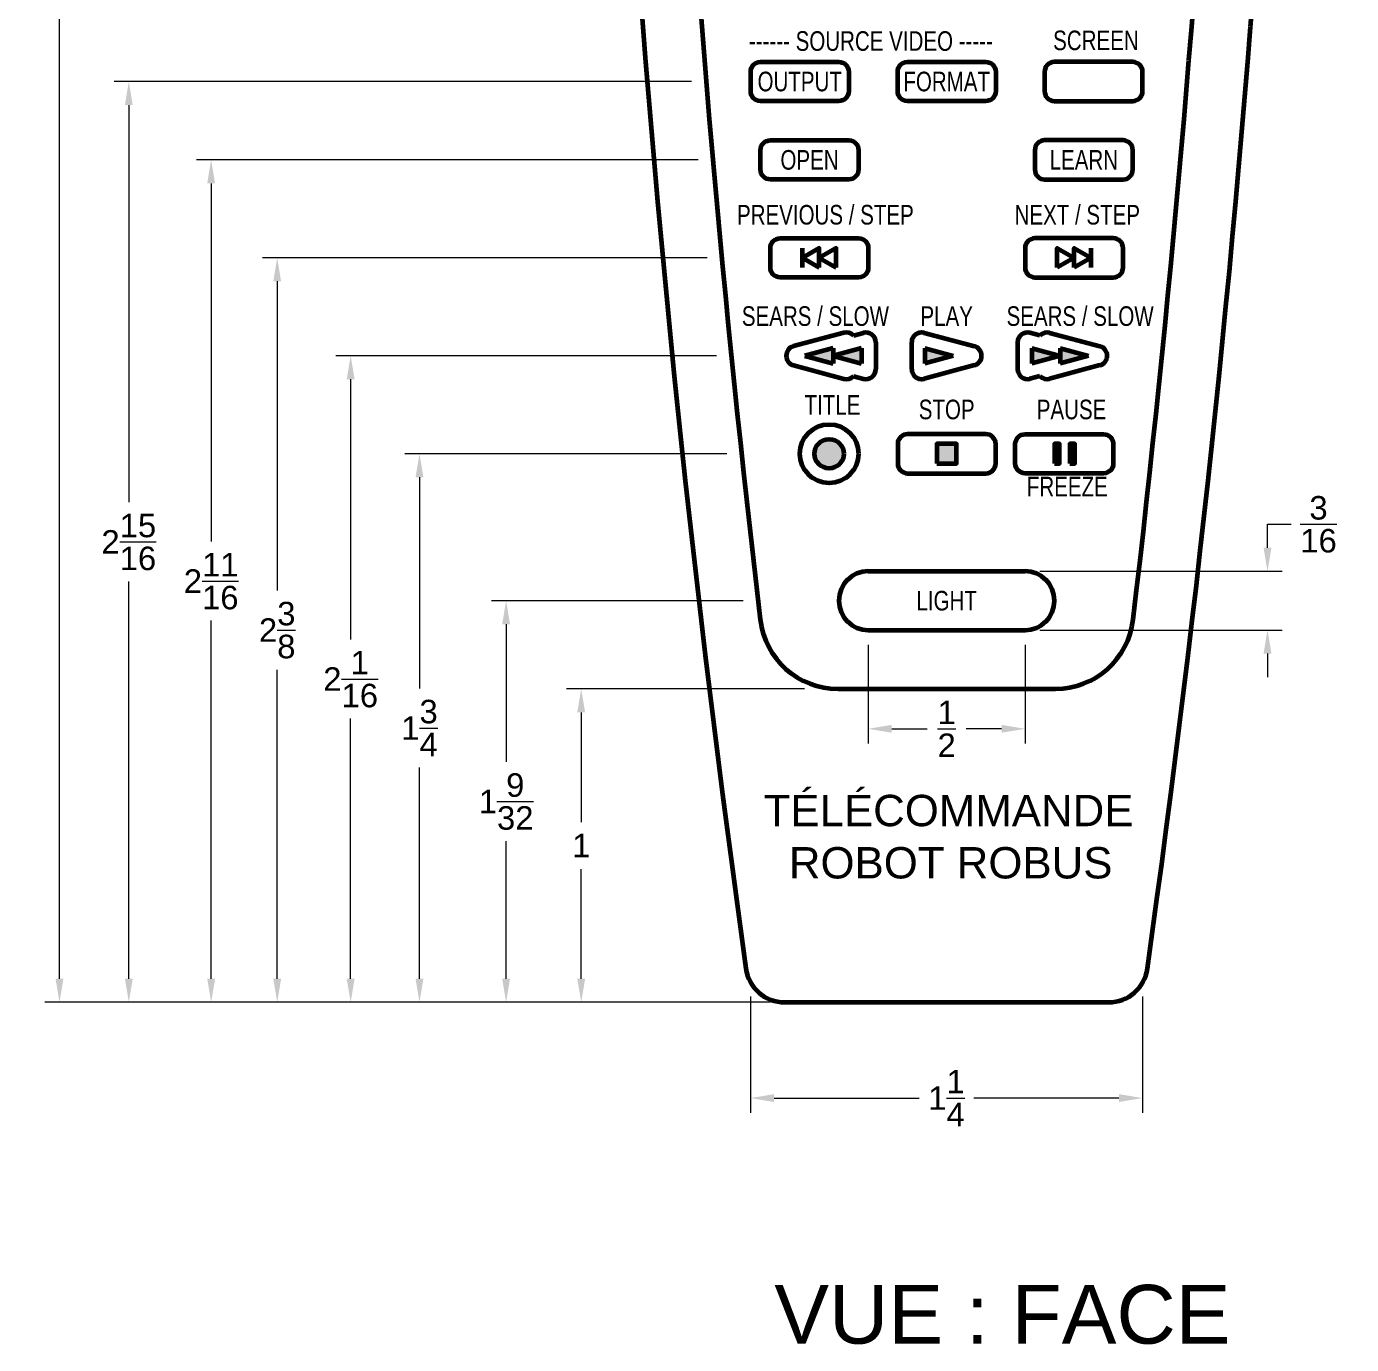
# Model space of a CAD drawing. Extents: x -9.6 to 4.1, y 3.2 to 14.2.
# Drawn here: x -3.044 to 1.182, y 3.198 to 7.402 of the extents above; entities that cross this region are included whole.
import ezdxf
from ezdxf.enums import TextEntityAlignment as Align

# ---------------------------------------------------------------- set-up
doc = ezdxf.new("R2010")
doc.units = 0
doc.header["$MEASUREMENT"] = 0
doc.header["$PDMODE"] = 2
doc.layers.get('Defpoints').update_dxf_attribs({"linetype": 'CONTINUOUS'})
for name, color, linetype, lineweight in [('CONTOUR', 6, 'CONTINUOUS', 60), ('COTATION', 1, 'CONTINUOUS', 18), ('HACHURE', 8, 'CONTINUOUS', 18), ('TEXTE', 1, 'CONTINUOUS', 18)]:
    doc.layers.add(name, color=color, linetype=linetype, lineweight=lineweight)
doc.styles.add('ARIAL', font='arial.ttf')
doc.dimstyles.new('FRACTIONS', dxfattribs={"dimscale": 0.75, "dimtxt": 0.1, "dimasz": 0.1, "dimexe": 0.0625, "dimexo": 0.0625, "dimgap": 0.05, "dimtad": 0, "dimtih": 1, "dimtoh": 1, "dimdec": 6, "dimzin": 0, "dimdsep": 46, "dimlunit": 5, "dimtxsty": 'ARIAL', "dimcen": -0.05, "dimclrd": 256, "dimclre": 256, "dimclrt": 256, "dimadec": 0, "dimazin": 0, "dimtfac": 1, "dimtdec": 6, "dimtofl": 0, "dimtmove": 0, "dimatfit": 3, "dimfxl": 1, "dimtolj": 1, "dimtzin": 0, "dimlwd": -1, "dimlwe": -1, "dimarcsym": 0})

# ---------------------------------------------------------------- blocks, each defined once
blk = doc.blocks.new('*D21')
at = {"layer": 'COTATION', "transparency": 16777216}
for p, q in [((-0.7184, 13.0392), (-2.986, 13.0392)), ((-2.9391, 12.9642), (-2.9391, 8.7906)), ((-2.9391, 4.3642), (-2.9391, 8.5377)), ((-0.7984, 4.2892), (-2.986, 4.2892))]:
    blk.add_line(p, q, dxfattribs=at)
for points in [[(-2.9516, 12.9642), (-2.9266, 12.9642), (-2.9391, 13.0392)], [(-2.9516, 4.3642), (-2.9266, 4.3642), (-2.9391, 4.2892)]]:
    blk.add_solid(points, dxfattribs=at)
at = {"layer": 'Defpoints', "color": 0, "transparency": 16777216}
for p in [(-0.6716, 13.0392), (-2.9391, 4.2892), (-0.7515, 4.2892)]:
    blk.add_point(p, dxfattribs=at)
at = {"layer": 'COTATION', "transparency": 16777216, "insert": (-2.9391, 8.6642), "char_height": 0.075, "attachment_point": 5, "style": 'ARIAL'}
blk.add_mtext('\\A1;8{\\H1x;\\S3/4;}', dxfattribs=at)
blk = doc.blocks.new('*D30')
at = {"layer": 'COTATION', "transparency": 16777216}
for p, q in [((-0.5626, 5.2892), (-1.3218, 5.2892)), ((-1.2749, 5.2142), (-1.2749, 4.8643)), ((-1.2749, 4.3642), (-1.2749, 4.714)), ((-0.6724, 4.2892), (-1.3218, 4.2892))]:
    blk.add_line(p, q, dxfattribs=at)
for points in [[(-1.2874, 5.2142), (-1.2624, 5.2142), (-1.2749, 5.2892)], [(-1.2874, 4.3642), (-1.2624, 4.3642), (-1.2749, 4.2892)]]:
    blk.add_solid(points, dxfattribs=at)
at = {"layer": 'Defpoints', "color": 0, "transparency": 16777216}
for p in [(-1.2749, 5.2892), (-0.5157, 5.2892), (-0.6255, 4.2892)]:
    blk.add_point(p, dxfattribs=at)
at = {"layer": 'COTATION', "transparency": 16777216, "insert": (-1.2749, 4.7892), "char_height": 0.075, "attachment_point": 5, "style": 'ARIAL'}
blk.add_mtext('\\A1;1', dxfattribs=at)
blk = doc.blocks.new('*D31')
at = {"layer": 'COTATION', "transparency": 16777216}
for p, q in [((-0.758, 5.5704), (-1.5613, 5.5704)), ((-1.5144, 5.4954), (-1.5144, 5.0564)), ((-1.5144, 4.3642), (-1.5144, 4.8032)), ((-0.6724, 4.2892), (-1.5613, 4.2892))]:
    blk.add_line(p, q, dxfattribs=at)
for points in [[(-1.5269, 5.4954), (-1.5019, 5.4954), (-1.5144, 5.5704)], [(-1.5269, 4.3642), (-1.5019, 4.3642), (-1.5144, 4.2892)]]:
    blk.add_solid(points, dxfattribs=at)
at = {"layer": 'Defpoints', "color": 0, "transparency": 16777216}
for p in [(-1.5144, 5.5704), (-0.7111, 5.5704), (-0.6255, 4.2892)]:
    blk.add_point(p, dxfattribs=at)
at = {"layer": 'COTATION', "transparency": 16777216, "insert": (-1.5144, 4.9298), "char_height": 0.075, "attachment_point": 5, "style": 'ARIAL'}
blk.add_mtext('\\A1;1{\\H1x;\\S9/32;}', dxfattribs=at)
blk = doc.blocks.new('*D32')
at = {"layer": 'COTATION', "transparency": 16777216}
for p, q in [((-0.8104, 6.0392), (-1.8376, 6.0392)), ((-1.7908, 5.9642), (-1.7908, 5.29)), ((-1.7908, 4.3642), (-1.7908, 5.0384)), ((-0.6724, 4.2892), (-1.8376, 4.2892))]:
    blk.add_line(p, q, dxfattribs=at)
for points in [[(-1.8033, 5.9642), (-1.7783, 5.9642), (-1.7908, 6.0392)], [(-1.8033, 4.3642), (-1.7783, 4.3642), (-1.7908, 4.2892)]]:
    blk.add_solid(points, dxfattribs=at)
at = {"layer": 'Defpoints', "color": 0, "transparency": 16777216}
for p in [(-1.7908, 6.0392), (-0.7635, 6.0392), (-0.6255, 4.2892)]:
    blk.add_point(p, dxfattribs=at)
at = {"layer": 'COTATION', "transparency": 16777216, "insert": (-1.7908, 5.1642), "char_height": 0.075, "attachment_point": 5, "style": 'ARIAL'}
blk.add_mtext('\\A1;1{\\H1x;\\S3/4;}', dxfattribs=at)
blk = doc.blocks.new('*D33')
at = {"layer": 'COTATION', "transparency": 16777216}
for p, q in [((-0.8429, 6.3517), (-2.0571, 6.3517)), ((-2.0103, 6.2767), (-2.0103, 5.4464)), ((-2.0103, 4.3642), (-2.0103, 5.1945)), ((-0.6724, 4.2892), (-2.0571, 4.2892))]:
    blk.add_line(p, q, dxfattribs=at)
for points in [[(-2.0228, 6.2767), (-1.9978, 6.2767), (-2.0103, 6.3517)], [(-2.0228, 4.3642), (-1.9978, 4.3642), (-2.0103, 4.2892)]]:
    blk.add_solid(points, dxfattribs=at)
at = {"layer": 'Defpoints', "color": 0, "transparency": 16777216}
for p in [(-2.0103, 6.3517), (-0.796, 6.3517), (-0.6255, 4.2892)]:
    blk.add_point(p, dxfattribs=at)
at = {"layer": 'COTATION', "transparency": 16777216, "insert": (-2.0103, 5.3204), "char_height": 0.075, "attachment_point": 5, "style": 'ARIAL'}
blk.add_mtext('\\A1;2{\\H1x;\\S1/16;}', dxfattribs=at)
blk = doc.blocks.new('*D34')
at = {"layer": 'COTATION', "transparency": 16777216}
for p, q in [((-0.8734, 6.6642), (-2.2915, 6.6642)), ((-2.2446, 6.5892), (-2.2446, 5.6033)), ((-2.2446, 4.3642), (-2.2446, 5.3501)), ((-0.6724, 4.2892), (-2.2915, 4.2892))]:
    blk.add_line(p, q, dxfattribs=at)
for points in [[(-2.2571, 6.5892), (-2.2321, 6.5892), (-2.2446, 6.6642)], [(-2.2571, 4.3642), (-2.2321, 4.3642), (-2.2446, 4.2892)]]:
    blk.add_solid(points, dxfattribs=at)
at = {"layer": 'Defpoints', "color": 0, "transparency": 16777216}
for p in [(-2.2446, 6.6642), (-0.8265, 6.6642), (-0.6255, 4.2892)]:
    blk.add_point(p, dxfattribs=at)
at = {"layer": 'COTATION', "transparency": 16777216, "insert": (-2.2446, 5.4767), "char_height": 0.075, "attachment_point": 5, "style": 'ARIAL'}
blk.add_mtext('\\A1;2{\\H1x;\\S3/8;}', dxfattribs=at)
blk = doc.blocks.new('*D35')
at = {"layer": 'COTATION', "transparency": 16777216}
for p, q in [((-0.9019, 6.9767), (-2.5022, 6.9767)), ((-2.4553, 6.9017), (-2.4553, 5.7589)), ((-2.4553, 4.3642), (-2.4553, 5.507)), ((-0.6724, 4.2892), (-2.5022, 4.2892))]:
    blk.add_line(p, q, dxfattribs=at)
for points in [[(-2.4678, 6.9017), (-2.4428, 6.9017), (-2.4553, 6.9767)], [(-2.4678, 4.3642), (-2.4428, 4.3642), (-2.4553, 4.2892)]]:
    blk.add_solid(points, dxfattribs=at)
at = {"layer": 'Defpoints', "color": 0, "transparency": 16777216}
for p in [(-2.4553, 6.9767), (-0.855, 6.9767), (-0.6255, 4.2892)]:
    blk.add_point(p, dxfattribs=at)
at = {"layer": 'COTATION', "transparency": 16777216, "insert": (-2.4553, 5.6329), "char_height": 0.075, "attachment_point": 5, "style": 'ARIAL'}
blk.add_mtext('\\A1;2{\\H1x;\\S11/16;}', dxfattribs=at)
blk = doc.blocks.new('*D36')
at = {"layer": 'COTATION', "transparency": 16777216}
for p, q in [((-0.9233, 7.2267), (-2.7649, 7.2267)), ((-2.718, 7.1517), (-2.718, 5.8845)), ((-2.718, 4.3642), (-2.718, 5.6314)), ((-0.6724, 4.2892), (-2.7649, 4.2892))]:
    blk.add_line(p, q, dxfattribs=at)
for points in [[(-2.7305, 7.1517), (-2.7055, 7.1517), (-2.718, 7.2267)], [(-2.7305, 4.3642), (-2.7055, 4.3642), (-2.718, 4.2892)]]:
    blk.add_solid(points, dxfattribs=at)
at = {"layer": 'Defpoints', "color": 0, "transparency": 16777216}
for p in [(-2.718, 7.2267), (-0.8764, 7.2267), (-0.6255, 4.2892)]:
    blk.add_point(p, dxfattribs=at)
at = {"layer": 'COTATION', "transparency": 16777216, "insert": (-2.718, 5.7579), "char_height": 0.075, "attachment_point": 5, "style": 'ARIAL'}
blk.add_mtext('\\A1;2{\\H1x;\\S15/16;}', dxfattribs=at)
blk = doc.blocks.new('*D37')
at = {"layer": 'COTATION', "transparency": 16777216}
for p, q in [((0.9143, 5.7392), (0.9143, 5.8142)), ((0.9143, 5.8142), (0.9893, 5.8142)), ((0.1878, 5.6642), (0.9612, 5.6642)), ((0.1878, 5.4767), (0.9612, 5.4767)), ((0.9143, 5.4017), (0.9143, 5.3267))]:
    blk.add_line(p, q, dxfattribs=at)
for points in [[(0.9018, 5.7392), (0.9268, 5.7392), (0.9143, 5.6642)], [(0.9018, 5.4017), (0.9268, 5.4017), (0.9143, 5.4767)]]:
    blk.add_solid(points, dxfattribs=at)
at = {"layer": 'Defpoints', "color": 0, "transparency": 16777216}
for p in [(0.1409, 5.6642), (0.9143, 5.6642), (0.1409, 5.4767)]:
    blk.add_point(p, dxfattribs=at)
at = {"layer": 'COTATION', "transparency": 16777216, "insert": (1.077, 5.8142), "char_height": 0.075, "attachment_point": 5, "style": 'ARIAL'}
blk.add_mtext('\\A1;{\\H1x;\\S3/16;}', dxfattribs=at)
blk = doc.blocks.new('*D38')
at = {"layer": 'COTATION', "transparency": 16777216}
for p, q in [((-0.3591, 5.4298), (-0.3591, 5.1149)), ((0.1409, 5.4298), (0.1409, 5.1149)), ((-0.2841, 5.1617), (-0.1714, 5.1617)), ((0.0659, 5.1617), (-0.0467, 5.1617))]:
    blk.add_line(p, q, dxfattribs=at)
for points in [[(-0.2841, 5.1742), (-0.2841, 5.1492), (-0.3591, 5.1617)], [(0.0659, 5.1742), (0.0659, 5.1492), (0.1409, 5.1617)]]:
    blk.add_solid(points, dxfattribs=at)
at = {"layer": 'Defpoints', "color": 0, "transparency": 16777216}
for p in [(-0.3591, 5.4767), (0.1409, 5.4767), (0.1409, 5.1617)]:
    blk.add_point(p, dxfattribs=at)
at = {"layer": 'COTATION', "transparency": 16777216, "insert": (-0.1091, 5.1617), "char_height": 0.075, "attachment_point": 5, "style": 'ARIAL'}
blk.add_mtext('\\A1;{\\H1x;\\S1/2;}', dxfattribs=at)
blk = doc.blocks.new('*D58')
at = {"layer": 'COTATION', "transparency": 16777216}
for p, q in [((-0.7347, 4.3073), (-0.7347, 3.9369)), ((0.5153, 4.3073), (0.5153, 3.9369)), ((-0.6597, 3.9837), (-0.1966, 3.9837)), ((0.4403, 3.9837), (-0.0229, 3.9837))]:
    blk.add_line(p, q, dxfattribs=at)
for points in [[(-0.6597, 3.9962), (-0.6597, 3.9712), (-0.7347, 3.9837)], [(0.4403, 3.9962), (0.4403, 3.9712), (0.5153, 3.9837)]]:
    blk.add_solid(points, dxfattribs=at)
at = {"layer": 'Defpoints', "color": 0, "transparency": 16777216}
for p in [(-0.7347, 4.3542), (0.5153, 4.3542), (0.5153, 3.9837)]:
    blk.add_point(p, dxfattribs=at)
at = {"layer": 'COTATION', "transparency": 16777216, "insert": (-0.1097, 3.9837), "char_height": 0.075, "attachment_point": 5, "style": 'ARIAL'}
blk.add_mtext('\\A1;1{\\H1x;\\S1/4;}', dxfattribs=at)

msp = doc.modelspace()

# ---------------------------------------------------------------- hatches: boundary and pattern name
at = {"layer": 'HACHURE'}
h = msp.add_hatch(color=256, dxfattribs=at)
h.dxf.hatch_style = 1
h.paths.add_polyline_path([(0.4534273, 12.901521), (0.4534273, 13.0233545, 0.028147283), (-0.6715727, 13.0233545), (-0.6715727, 12.901521, 0.429128978), (-0.6059082, 12.8391012, -0.025332702), (0.3877627, 12.8391012, 0.429128978)])
h.paths.add_polyline_path([(-0.8590727, 11.093314), (-0.9059477, 11.0121241), (-0.8121977, 11.0121241)])
h.paths.add_polyline_path([(0.6409273, 11.093314), (0.5940523, 11.0121241), (0.6878023, 11.0121241)])
h.paths.add_polyline_path([(0.6878023, 10.6912507), (0.5940523, 10.6912507), (0.6409273, 10.6100608)])
h.paths.add_polyline_path([(-0.8121977, 10.6912507), (-0.9059477, 10.6912507), (-0.8590727, 10.6100608)])
h.paths.add_polyline_path([(-0.3805806, 6.3758796), (-0.470867, 6.3516874), (-0.3805806, 6.3274952)])
h.paths.add_polyline_path([(-0.470867, 6.3758796), (-0.5611535, 6.3516874), (-0.470867, 6.3274952)])
h.paths.add_polyline_path([(-0.1787619, 6.3758796), (-0.1787619, 6.3274952), (-0.0884755, 6.3516874)])
h.paths.add_polyline_path([(0.1624351, 6.3758796), (0.1624351, 6.3274952), (0.2527215, 6.3516874)])
h.paths.add_polyline_path([(0.2527215, 6.3758796), (0.2527215, 6.3274952), (0.343008, 6.3516874)])
h.paths.add_polyline_path([(-0.5309477, 6.0391874, 1), (-0.4371977, 6.0391874, 1)])
h.paths.add_polyline_path([(-0.0778227, 6.0704374), (-0.1403227, 6.0704374), (-0.1403227, 6.0079374), (-0.0778227, 6.0079374)])
h.paths.add_polyline_path([(0.2503023, 6.0704374), (0.2346773, 6.0704374), (0.2346773, 6.0079374), (0.2503023, 6.0079374)])
h.paths.add_polyline_path([(0.2992539, 6.0704374), (0.2836289, 6.0704374), (0.2836289, 6.0079374), (0.2992539, 6.0079374)])

# ---------------------------------------------------------------- linework, layer by layer
at = {"layer": 'CONTOUR'}
for p, q in [((-0.5694493, 6.6329374), (-0.5694493, 6.6954374)), ((0.3513038, 6.6329374), (0.3513038, 6.6954374)), ((-0.4372911, 6.4248809), (-0.5978003, 6.3818726)), ((-0.406663, 6.4163408), (-0.3747911, 6.4248809)), ((-0.1812393, 6.4248809), (-0.02073, 6.3818726)), ((0.1885175, 6.4163408), (0.1566456, 6.4248809)), ((0.2191456, 6.4248809), (0.3796548, 6.3818726)), ((-0.335453, 6.3946957), (-0.335453, 6.308679)), ((-0.2205774, 6.308679), (-0.2205774, 6.3946957)), ((0.1173075, 6.3946957), (0.1173075, 6.308679)), ((-0.5611566, 6.3516882), (-0.470867, 6.3274952)), ((-0.470867, 6.3758796), (-0.5611535, 6.3516874)), ((-0.4708702, 6.3516882), (-0.3805806, 6.3274952)), ((-0.470867, 6.3758796), (-0.470867, 6.3274952)), ((-0.3805806, 6.3758796), (-0.470867, 6.3516874)), ((-0.3805806, 6.3758796), (-0.3805806, 6.3274952)), ((-0.1787619, 6.3758796), (-0.0884755, 6.3516874)), ((-0.1787619, 6.3758796), (-0.1787619, 6.3274952)), ((-0.0884723, 6.3516882), (-0.1787619, 6.3274952)), ((0.1624351, 6.3758796), (0.2527215, 6.3516874)), ((0.1624351, 6.3758796), (0.1624351, 6.3274952)), ((0.2527247, 6.3516882), (0.1624351, 6.3274952)), ((0.2527215, 6.3758796), (0.343008, 6.3516874)), ((0.2527215, 6.3758796), (0.2527215, 6.3274952)), ((0.3430111, 6.3516882), (0.2527215, 6.3274952)), ((-0.5978059, 6.3215037), (-0.4372911, 6.2784939)), ((-0.0207244, 6.3215037), (-0.1812393, 6.2784939)), ((0.3796604, 6.3215037), (0.2191456, 6.2784939)), ((-0.406663, 6.2870339), (-0.3747911, 6.2784939)), ((0.1885175, 6.2870339), (0.1566456, 6.2784939)), ((-0.3590727, 5.6641874), (0.1409273, 5.6641874)), ((-0.3590727, 5.4766874), (0.1409273, 5.4766874)), ((-0.4557013, 5.2891874), (0.2375558, 5.2891874)), ((-0.6255084, 4.2891874), (0.407363, 4.2891874))]:
    msp.add_line(p, q, dxfattribs=at)
for points in [[(-0.4528227, 7.1641874), (-0.7028227, 7.1641874, -0.414213562), (-0.7340727, 7.1954374), (-0.7340727, 7.2579374, -0.414213562), (-0.7028227, 7.2891874), (-0.4528227, 7.2891874, -0.414213562), (-0.4215727, 7.2579374), (-0.4215727, 7.1954374, -0.414213562)], [(0.0159273, 7.1641874), (-0.2340727, 7.1641874, -0.414213562), (-0.2653227, 7.1954374), (-0.2653227, 7.2579374, -0.414213562), (-0.2340727, 7.2891874), (0.0159273, 7.2891874, -0.414213562), (0.0471773, 7.2579374), (0.0471773, 7.1954374, -0.414213562)], [(0.2346773, 7.1641874), (0.4846773, 7.1641874, 0.414213562), (0.5159273, 7.1954374), (0.5159273, 7.2579374, 0.414213562), (0.4846773, 7.2891874), (0.2346773, 7.2891874, 0.414213562), (0.2034273, 7.2579374), (0.2034273, 7.1954374, 0.414213562)], [(-0.4215727, 6.9141874), (-0.6715727, 6.9141874, -0.414213562), (-0.7028227, 6.9454374), (-0.7028227, 7.0079374, -0.414213562), (-0.6715727, 7.0391874), (-0.4215727, 7.0391874, -0.414213562), (-0.3903227, 7.0079374), (-0.3903227, 6.9454374, -0.414213562)], [(0.2034273, 6.9141874), (0.4534273, 6.9141874, 0.414213562), (0.4846773, 6.9454374), (0.4846773, 7.0079374, 0.414213562), (0.4534273, 7.0391874), (0.2034273, 7.0391874, 0.414213562), (0.1721773, 7.0079374), (0.1721773, 6.9454374, 0.414213562)], [(-0.3903227, 6.6016874), (-0.6403227, 6.6016874, -0.414213562), (-0.6715727, 6.6329374), (-0.6715727, 6.6954374, -0.414213562), (-0.6403227, 6.7266874), (-0.3903227, 6.7266874, -0.414213562), (-0.3590727, 6.6954374), (-0.3590727, 6.6329374, -0.414213562)], [(0.1721773, 6.6016874), (0.4221773, 6.6016874, 0.414213562), (0.4534273, 6.6329374), (0.4534273, 6.6954374, 0.414213562), (0.4221773, 6.7266874), (0.1721773, 6.7266874, 0.414213562), (0.1409273, 6.6954374), (0.1409273, 6.6329374, 0.414213562)], [(0.0159273, 6.1016874), (-0.2340727, 6.1016874, 0.414213562), (-0.2653227, 6.0704374), (-0.2653227, 6.0079374, 0.414213562), (-0.2340727, 5.9766874), (0.0159273, 5.9766874, 0.414213562), (0.0471773, 6.0079374), (0.0471773, 6.0704374, 0.414213562)], [(0.1409273, 6.1016874), (0.3909273, 6.1016874, -0.414213562), (0.4221773, 6.0704374), (0.4221773, 6.0079374, -0.414213562), (0.3909273, 5.9766874), (0.1409273, 5.9766874, -0.414213562), (0.1096773, 6.0079374), (0.1096773, 6.0704374, -0.414213562)]]:
    msp.add_lwpolyline(points, format="xyb", close=True, dxfattribs=at)
for points in [[(-0.5153227, 6.6329374), (-0.5153227, 6.6954374), (-0.5694493, 6.6641874)], [(-0.4611962, 6.6329374), (-0.4611962, 6.6954374), (-0.5153227, 6.6641874)], [(0.2430507, 6.6329374), (0.2430507, 6.6954374), (0.2971773, 6.6641874)], [(0.2971773, 6.6329374), (0.2971773, 6.6954374), (0.3513038, 6.6641874)], [(-0.1403227, 6.0079374), (-0.0778227, 6.0079374), (-0.0778227, 6.0704374), (-0.1403227, 6.0704374)], [(0.2346773, 6.0079374), (0.2503023, 6.0079374), (0.2503023, 6.0704374), (0.2346773, 6.0704374)], [(0.2836289, 6.0079374), (0.2992539, 6.0079374), (0.2992539, 6.0704374), (0.2836289, 6.0704374)]]:
    msp.add_lwpolyline(points, close=True, dxfattribs=at)
for radius in [0.09375, 0.046875]:
    msp.add_circle((-0.4840727, 6.0391874), radius, dxfattribs=at)
for centre, radius, start, end in [((48.7655509, 11.3451959), 50, 179.77770159, 187.98810952), ((48.7655509, 11.3451959), 49.8125, 179.77770159, 186.7273719), ((-48.9836964, 11.3451959), 49.8125, 353.2726281, 0.22229841), ((-48.9836964, 11.3451959), 50, 352.01189048, 0.22229841), ((-0.429203, 6.3946957), 0.03125, 43.839776, 105), ((-0.366703, 6.3946957), 0.03125, 0, 105), ((-0.1893274, 6.3946957), 0.03125, 75, 180), ((-0.1893274, 6.3946957), 0.03125, 75, 136.160224), ((0.1485575, 6.3946957), 0.03125, 75, 180), ((0.2110575, 6.3946957), 0.03125, 75, 136.160224), ((-0.5897122, 6.3516874), 0.03125, 105, 255), ((-0.0288181, 6.3516874), 0.03125, 285, 75), ((0.3715667, 6.3516874), 0.03125, 285, 75), ((-0.366703, 6.308679), 0.03125, 255, 0), ((-0.1893274, 6.308679), 0.03125, 180, 285), ((0.1485575, 6.308679), 0.03125, 180, 285), ((-0.429203, 6.308679), 0.03125, 255, 316.160224), ((-0.1893274, 6.308679), 0.03125, 223.839776, 285), ((0.2110575, 6.308679), 0.03125, 223.839776, 285), ((-0.3590727, 5.5704374), 0.09375, 90, 270), ((0.1409273, 5.5704374), 0.09375, 270, 90), ((-0.4557013, 5.5391874), 0.25, 186.7273719, 270), ((0.2375558, 5.5391874), 0.25, 270, 353.2726281), ((-0.6255084, 4.4141874), 0.125, 187.9881095, 270), ((0.407363, 4.4141874), 0.125, 270, 352.0118905)]:
    msp.add_arc(centre, radius, start, end, dxfattribs=at)

# ---------------------------------------------------------------- texts
at = {"layer": 'COTATION', "insert": (-0.6929918, 4.9510345), "char_height": 0.1, "attachment_point": 1, "style": 'ARIAL'}
msp.add_mtext_dynamic_manual_height_columns('TÉLÉCOMMANDE\\P\\pxqc;ROBOT ROBUS', width=1.193228259, gutter_width=0.9375, heights=[0], dxfattribs=at)
at = {"layer": 'COTATION', "insert": (-0.6590398, 3.3877149), "char_height": 0.1875, "attachment_point": 1, "style": 'ARIAL'}
msp.add_mtext('VUE : FACE', dxfattribs=at)
at = {"layer": 'TEXTE', "style": 'ARIAL', "width": 0.75}
for s, p in [('------ SOURCE VIDEO -----', (-0.3507895, 7.3557985)), ('SCREEN', (0.3668694, 7.3579356)), ('OUTPUT', (-0.5778227, 7.2266874)), ('FORMAT', (-0.1090727, 7.2266874)), ('OPEN', (-0.5465727, 6.9766874)), ('LEARN', (0.3284273, 6.9766874)), ('PREVIOUS / STEP', (-0.4960221, 6.8016501)), ('NEXT / STEP', (0.3075033, 6.8016501)), ('SEARS / SLOW', (-0.5278314, 6.4783394)), ('PLAY', (-0.1090727, 6.4783394)), ('SEARS / SLOW', (0.3165155, 6.4783394)), ('TITLE', (-0.4734585, 6.1950363)), ('STOP', (-0.1090727, 6.1804671)), ('PAUSE', (0.2892066, 6.1804671)), ('FREEZE', (0.2756313, 5.9345443)), ('LIGHT', (-0.1090727, 5.5704374))]:
    msp.add_text(s, height=0.0625, dxfattribs=at).set_placement(p, align=Align.MIDDLE_CENTER)

# ---------------------------------------------------------------- dimensions: what is measured, and where the dimension line sits
at = {"layer": 'COTATION'}
dim = msp.add_linear_dim(base=(-2.9390908, 4.2891874), p1=(-0.6715727, 13.0391874), p2=(-0.7515104, 4.2891874), angle=90, dimstyle='FRACTIONS', override={"dimtmove": 0}, dxfattribs=at)
dim.commit()
dim.dimension.update_dxf_attribs({"geometry": '*D21', "text_midpoint": (-2.9390908, 8.6641874)})
for base, p1, p2, picture, middle in [((-2.7180204, 7.2266874), (-0.6255084, 4.2891874), (-0.8763975, 7.2266874), '*D36', (-2.7180204, 5.7579374)), ((-2.4553031, 6.9766874), (-0.6255084, 4.2891874), (-0.8550223, 6.9766874), '*D35', (-2.4553031, 5.6329374)), ((-2.2446251, 6.6641874), (-0.6255084, 4.2891874), (-0.8265181, 6.6641874), '*D34', (-2.2446251, 5.4766874)), ((-2.0102515, 6.3516874), (-0.6255084, 4.2891874), (-0.7960272, 6.3516874), '*D33', (-2.0102515, 5.3204374)), ((-1.7907617, 6.0391874), (-0.6255084, 4.2891874), (-0.7635459, 6.0391874), '*D32', (-1.7907617, 5.1641874)), ((0.9143131, 5.6641874), (0.1409273, 5.4766874), (0.1409273, 5.6641874), '*D37', (1.0769751, 5.8141874)), ((-1.5144082, 5.5704374), (-0.6255084, 4.2891874), (-0.7110832, 5.5704374), '*D31', (-1.5144082, 4.9298124)), ((-1.2749287, 5.2891874), (-0.6255084, 4.2891874), (-0.5157349, 5.2891874), '*D30', (-1.2749287, 4.7891874))]:
    dim = msp.add_linear_dim(base=base, p1=p1, p2=p2, angle=90, dimstyle='FRACTIONS', dxfattribs=at)
    dim.commit()
    dim.dimension.update_dxf_attribs({"geometry": picture, "text_midpoint": middle})
for base, p1, p2, picture, middle in [((0.1409273, 5.1617315), (-0.3590727, 5.4766874), (0.1409273, 5.4766874), '*D38', (-0.1090727, 5.1617315)), ((0.5152744, 3.9837477), (-0.7347256, 4.3541539), (0.5152744, 4.3541539), '*D58', (-0.1097256, 3.9837477))]:
    dim = msp.add_linear_dim(base=base, p1=p1, p2=p2, dimstyle='FRACTIONS', dxfattribs=at)
    dim.commit()
    dim.dimension.update_dxf_attribs({"geometry": picture, "text_midpoint": middle})

doc.saveas('drawing.dxf')
